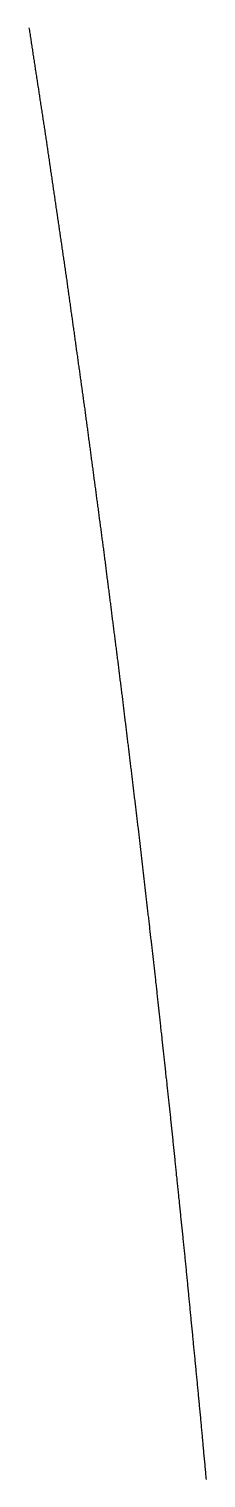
# Model space of a CAD drawing. Extents: x 1 to 322, y 1 to 270.
# Drawn here: x 298.25 to 300.84, y 22.29 to 43.45 of the extents above; entities that cross this region are included whole.
import ezdxf

# ---------------------------------------------------------------- set-up
doc = ezdxf.new("R2010")
doc.units = 0
doc.layers.get('0').update_dxf_attribs({"linetype": 'CONTINUOUS'})

msp = doc.modelspace()

# ---------------------------------------------------------------- linework, layer by layer
msp.add_polyline3d([(298.253, 43.466, 0), (298.256, 43.4458, 0), (298.259, 43.4255, 0), (298.262, 43.4052, 0), (298.265, 43.385, 0), (298.269, 43.3647, 0), (298.272, 43.3444, 0), (298.275, 43.3242, 0), (298.278, 43.3039, 0), (298.281, 43.2837, 0), (298.284, 43.2634, 0), (298.287, 43.2431, 0), (298.29, 43.2229, 0), (298.293, 43.2026, 0), (298.296, 43.1824, 0), (298.3, 43.1621, 0), (298.303, 43.1418, 0), (298.306, 43.1216, 0), (298.309, 43.1013, 0), (298.312, 43.081, 0), (298.315, 43.0608, 0), (298.318, 43.0405, 0), (298.321, 43.0203, 0), (298.324, 43, 0), (298.328, 42.9797, 0), (298.331, 42.9595, 0), (298.334, 42.9392, 0), (298.337, 42.919, 0), (298.34, 42.8987, 0), (298.343, 42.8784, 0), (298.346, 42.8582, 0), (298.349, 42.8379, 0), (298.352, 42.8176, 0), (298.355, 42.7974, 0), (298.359, 42.7771, 0), (298.362, 42.7569, 0), (298.365, 42.7366, 0), (298.368, 42.7163, 0), (298.371, 42.6961, 0), (298.374, 42.6758, 0), (298.377, 42.6556, 0), (298.38, 42.6353, 0), (298.383, 42.615, 0), (298.387, 42.5948, 0), (298.39, 42.5745, 0), (298.393, 42.5542, 0), (298.396, 42.534, 0), (298.399, 42.5137, 0), (298.402, 42.4935, 0), (298.405, 42.4732, 0), (298.408, 42.4529, 0), (298.411, 42.4327, 0), (298.414, 42.4124, 0), (298.418, 42.3922, 0), (298.421, 42.3719, 0), (298.424, 42.3516, 0), (298.427, 42.3314, 0), (298.43, 42.3111, 0), (298.433, 42.2909, 0), (298.436, 42.2706, 0), (298.439, 42.2503, 0), (298.442, 42.2301, 0), (298.446, 42.2098, 0), (298.449, 42.1895, 0), (298.452, 42.1693, 0), (298.455, 42.149, 0), (298.458, 42.1288, 0), (298.461, 42.1085, 0), (298.464, 42.0882, 0), (298.467, 42.068, 0), (298.47, 42.0477, 0), (298.473, 42.0275, 0), (298.477, 42.0072, 0), (298.48, 41.9869, 0), (298.483, 41.9667, 0), (298.486, 41.9464, 0), (298.489, 41.9261, 0), (298.492, 41.9059, 0), (298.495, 41.8856, 0), (298.498, 41.8654, 0), (298.501, 41.8449, 0), (298.504, 41.8245, 0), (298.507, 41.804, 0), (298.51, 41.7836, 0), (298.513, 41.7631, 0), (298.516, 41.7427, 0), (298.519, 41.7222, 0), (298.522, 41.7018, 0), (298.525, 41.6813, 0), (298.528, 41.6609, 0), (298.531, 41.6404, 0), (298.534, 41.6199, 0), (298.537, 41.5995, 0), (298.54, 41.579, 0), (298.543, 41.5586, 0), (298.546, 41.5381, 0), (298.549, 41.5177, 0), (298.552, 41.4972, 0), (298.555, 41.4768, 0), (298.558, 41.4563, 0), (298.561, 41.4359, 0), (298.564, 41.4154, 0), (298.567, 41.395, 0), (298.57, 41.3745, 0), (298.573, 41.354, 0), (298.576, 41.3336, 0), (298.579, 41.3131, 0), (298.582, 41.2927, 0), (298.585, 41.2722, 0), (298.588, 41.2518, 0), (298.591, 41.2313, 0), (298.594, 41.2109, 0), (298.597, 41.1904, 0), (298.6, 41.17, 0), (298.603, 41.1495, 0), (298.606, 41.129, 0), (298.609, 41.1086, 0), (298.612, 41.0881, 0), (298.615, 41.0677, 0), (298.618, 41.0472, 0), (298.621, 41.0268, 0), (298.624, 41.0063, 0), (298.627, 40.9859, 0), (298.63, 40.9654, 0), (298.633, 40.945, 0), (298.636, 40.9245, 0), (298.639, 40.904, 0), (298.642, 40.8836, 0), (298.645, 40.8631, 0), (298.648, 40.8427, 0), (298.651, 40.8222, 0), (298.654, 40.8018, 0), (298.657, 40.7813, 0), (298.66, 40.7609, 0), (298.663, 40.7404, 0), (298.666, 40.72, 0), (298.669, 40.6995, 0), (298.672, 40.679, 0), (298.675, 40.6586, 0), (298.678, 40.6381, 0), (298.681, 40.6177, 0), (298.684, 40.5972, 0), (298.687, 40.5768, 0), (298.69, 40.5563, 0), (298.693, 40.5359, 0), (298.696, 40.5154, 0), (298.699, 40.495, 0), (298.702, 40.4745, 0), (298.705, 40.454, 0), (298.708, 40.4336, 0), (298.711, 40.4131, 0), (298.714, 40.3927, 0), (298.717, 40.3722, 0), (298.72, 40.3518, 0), (298.723, 40.3313, 0), (298.726, 40.3109, 0), (298.729, 40.2904, 0), (298.732, 40.27, 0), (298.735, 40.2495, 0), (298.738, 40.229, 0), (298.741, 40.2086, 0), (298.744, 40.1881, 0), (298.747, 40.1677, 0), (298.75, 40.1472, 0), (298.753, 40.1268, 0), (298.756, 40.1063, 0), (298.759, 40.0859, 0), (298.762, 40.0654, 0), (298.765, 40.045, 0), (298.768, 40.0245, 0), (298.771, 40.0041, 0), (298.774, 39.9836, 0), (298.777, 39.9631, 0), (298.78, 39.9427, 0), (298.783, 39.9222, 0), (298.786, 39.9018, 0), (298.789, 39.8813, 0), (298.792, 39.8608, 0), (298.795, 39.8401, 0), (298.798, 39.8195, 0), (298.801, 39.7988, 0), (298.804, 39.7782, 0), (298.807, 39.7575, 0), (298.809, 39.7369, 0), (298.812, 39.7162, 0), (298.815, 39.6956, 0), (298.818, 39.6749, 0), (298.821, 39.6543, 0), (298.824, 39.6336, 0), (298.827, 39.613, 0), (298.83, 39.5923, 0), (298.833, 39.5717, 0), (298.835, 39.551, 0), (298.838, 39.5304, 0), (298.841, 39.5097, 0), (298.844, 39.4891, 0), (298.847, 39.4685, 0), (298.85, 39.4478, 0), (298.853, 39.4272, 0), (298.856, 39.4065, 0), (298.859, 39.3859, 0), (298.861, 39.3652, 0), (298.864, 39.3446, 0), (298.867, 39.3239, 0), (298.87, 39.3033, 0), (298.873, 39.2826, 0), (298.876, 39.262, 0), (298.879, 39.2413, 0), (298.882, 39.2207, 0), (298.885, 39.2, 0), (298.888, 39.1794, 0), (298.89, 39.1587, 0), (298.893, 39.1381, 0), (298.896, 39.1175, 0), (298.899, 39.0968, 0), (298.902, 39.0762, 0), (298.905, 39.0555, 0), (298.908, 39.0349, 0), (298.911, 39.0142, 0), (298.914, 38.9936, 0), (298.916, 38.9729, 0), (298.919, 38.9523, 0), (298.922, 38.9316, 0), (298.925, 38.911, 0), (298.928, 38.8903, 0), (298.931, 38.8697, 0), (298.934, 38.849, 0), (298.937, 38.8284, 0), (298.94, 38.8077, 0), (298.942, 38.7871, 0), (298.945, 38.7664, 0), (298.948, 38.7458, 0), (298.951, 38.7252, 0), (298.954, 38.7045, 0), (298.957, 38.6839, 0), (298.96, 38.6632, 0), (298.963, 38.6426, 0), (298.966, 38.6219, 0), (298.968, 38.6013, 0), (298.971, 38.5806, 0), (298.974, 38.56, 0), (298.977, 38.5393, 0), (298.98, 38.5187, 0), (298.983, 38.498, 0), (298.986, 38.4774, 0), (298.989, 38.4567, 0), (298.992, 38.4361, 0), (298.994, 38.4154, 0), (298.997, 38.3948, 0), (299, 38.3741, 0), (299.003, 38.3535, 0), (299.006, 38.3329, 0), (299.009, 38.3122, 0), (299.012, 38.2916, 0), (299.015, 38.2709, 0), (299.018, 38.2503, 0), (299.021, 38.2296, 0), (299.023, 38.209, 0), (299.026, 38.1883, 0), (299.029, 38.1677, 0), (299.032, 38.147, 0), (299.035, 38.1264, 0), (299.038, 38.1057, 0), (299.041, 38.0851, 0), (299.044, 38.0644, 0), (299.047, 38.0438, 0), (299.049, 38.0231, 0), (299.052, 38.0025, 0), (299.055, 37.9818, 0), (299.058, 37.9612, 0), (299.061, 37.9406, 0), (299.064, 37.9199, 0), (299.067, 37.8993, 0), (299.07, 37.8786, 0), (299.073, 37.8579, 0), (299.075, 37.837, 0), (299.078, 37.8162, 0), (299.081, 37.7954, 0), (299.084, 37.7745, 0), (299.086, 37.7537, 0), (299.089, 37.7328, 0), (299.092, 37.712, 0), (299.095, 37.6912, 0), (299.098, 37.6703, 0), (299.1, 37.6495, 0), (299.103, 37.6286, 0), (299.106, 37.6078, 0), (299.109, 37.587, 0), (299.111, 37.5661, 0), (299.114, 37.5453, 0), (299.117, 37.5244, 0), (299.12, 37.5036, 0), (299.123, 37.4828, 0), (299.125, 37.4619, 0), (299.128, 37.4411, 0), (299.131, 37.4202, 0), (299.134, 37.3994, 0), (299.137, 37.3786, 0), (299.139, 37.3577, 0), (299.142, 37.3369, 0), (299.145, 37.316, 0), (299.148, 37.2952, 0), (299.15, 37.2744, 0), (299.153, 37.2535, 0), (299.156, 37.2327, 0), (299.159, 37.2118, 0), (299.162, 37.191, 0), (299.164, 37.1702, 0), (299.167, 37.1493, 0), (299.17, 37.1285, 0), (299.173, 37.1076, 0), (299.176, 37.0868, 0), (299.178, 37.066, 0), (299.181, 37.0451, 0), (299.184, 37.0243, 0), (299.187, 37.0034, 0), (299.189, 36.9826, 0), (299.192, 36.9618, 0), (299.195, 36.9409, 0), (299.198, 36.9201, 0), (299.201, 36.8992, 0), (299.203, 36.8784, 0), (299.206, 36.8576, 0), (299.209, 36.8367, 0), (299.212, 36.8159, 0), (299.215, 36.795, 0), (299.217, 36.7742, 0), (299.22, 36.7534, 0), (299.223, 36.7325, 0), (299.226, 36.7117, 0), (299.228, 36.6908, 0), (299.231, 36.67, 0), (299.234, 36.6492, 0), (299.237, 36.6283, 0), (299.24, 36.6075, 0), (299.242, 36.5866, 0), (299.245, 36.5658, 0), (299.248, 36.545, 0), (299.251, 36.5241, 0), (299.253, 36.5033, 0), (299.256, 36.4824, 0), (299.259, 36.4616, 0), (299.262, 36.4408, 0), (299.265, 36.4199, 0), (299.267, 36.3991, 0), (299.27, 36.3782, 0), (299.273, 36.3574, 0), (299.276, 36.3366, 0), (299.279, 36.3157, 0), (299.281, 36.2949, 0), (299.284, 36.274, 0), (299.287, 36.2532, 0), (299.29, 36.2324, 0), (299.292, 36.2115, 0), (299.295, 36.1907, 0), (299.298, 36.1698, 0), (299.301, 36.149, 0), (299.304, 36.1282, 0), (299.306, 36.1073, 0), (299.309, 36.0865, 0), (299.312, 36.0656, 0), (299.315, 36.0448, 0), (299.318, 36.024, 0), (299.32, 36.0031, 0), (299.323, 35.9823, 0), (299.326, 35.9614, 0), (299.329, 35.9406, 0), (299.331, 35.9198, 0), (299.334, 35.8989, 0), (299.337, 35.8781, 0), (299.34, 35.8572, 0), (299.343, 35.8364, 0), (299.345, 35.8153, 0), (299.348, 35.7943, 0), (299.351, 35.7733, 0), (299.353, 35.7522, 0), (299.356, 35.7312, 0), (299.359, 35.7102, 0), (299.361, 35.6891, 0), (299.364, 35.6681, 0), (299.367, 35.6471, 0), (299.369, 35.626, 0), (299.372, 35.605, 0), (299.375, 35.584, 0), (299.377, 35.5629, 0), (299.38, 35.5419, 0), (299.383, 35.5209, 0), (299.385, 35.4998, 0), (299.388, 35.4788, 0), (299.391, 35.4578, 0), (299.393, 35.4367, 0), (299.396, 35.4157, 0), (299.399, 35.3947, 0), (299.401, 35.3736, 0), (299.404, 35.3526, 0), (299.407, 35.3316, 0), (299.409, 35.3105, 0), (299.412, 35.2895, 0), (299.415, 35.2685, 0), (299.418, 35.2474, 0), (299.42, 35.2264, 0), (299.423, 35.2054, 0), (299.426, 35.1843, 0), (299.428, 35.1633, 0), (299.431, 35.1423, 0), (299.434, 35.1212, 0), (299.436, 35.1002, 0), (299.439, 35.0792, 0), (299.442, 35.0581, 0), (299.444, 35.0371, 0), (299.447, 35.0161, 0), (299.45, 34.995, 0), (299.452, 34.974, 0), (299.455, 34.953, 0), (299.458, 34.9319, 0), (299.46, 34.9109, 0), (299.463, 34.8899, 0), (299.466, 34.8688, 0), (299.468, 34.8478, 0), (299.471, 34.8268, 0), (299.474, 34.8057, 0), (299.476, 34.7847, 0), (299.479, 34.7637, 0), (299.482, 34.7426, 0), (299.484, 34.7216, 0), (299.487, 34.7006, 0), (299.49, 34.6795, 0), (299.492, 34.6585, 0), (299.495, 34.6375, 0), (299.498, 34.6164, 0), (299.501, 34.5954, 0), (299.503, 34.5744, 0), (299.506, 34.5533, 0), (299.509, 34.5323, 0), (299.511, 34.5113, 0), (299.514, 34.4902, 0), (299.517, 34.4692, 0), (299.519, 34.4482, 0), (299.522, 34.4271, 0), (299.525, 34.4061, 0), (299.527, 34.3851, 0), (299.53, 34.364, 0), (299.533, 34.343, 0), (299.535, 34.322, 0), (299.538, 34.3009, 0), (299.541, 34.2799, 0), (299.543, 34.2589, 0), (299.546, 34.2378, 0), (299.549, 34.2168, 0), (299.551, 34.1958, 0), (299.554, 34.1747, 0), (299.557, 34.1537, 0), (299.559, 34.1327, 0), (299.562, 34.1117, 0), (299.565, 34.0906, 0), (299.567, 34.0696, 0), (299.57, 34.0486, 0), (299.573, 34.0275, 0), (299.575, 34.0065, 0), (299.578, 33.9855, 0), (299.581, 33.9644, 0), (299.583, 33.9434, 0), (299.586, 33.9224, 0), (299.589, 33.9013, 0), (299.592, 33.8803, 0), (299.594, 33.8593, 0), (299.597, 33.8382, 0), (299.6, 33.8172, 0), (299.602, 33.7962, 0), (299.605, 33.7749, 0), (299.607, 33.7537, 0), (299.61, 33.7325, 0), (299.613, 33.7113, 0), (299.615, 33.69, 0), (299.618, 33.6688, 0), (299.62, 33.6476, 0), (299.623, 33.6264, 0), (299.625, 33.6051, 0), (299.628, 33.5839, 0), (299.63, 33.5627, 0), (299.633, 33.5414, 0), (299.636, 33.5202, 0), (299.638, 33.499, 0), (299.641, 33.4778, 0), (299.643, 33.4565, 0), (299.646, 33.4353, 0), (299.648, 33.4141, 0), (299.651, 33.3929, 0), (299.654, 33.3716, 0), (299.656, 33.3504, 0), (299.659, 33.3292, 0), (299.661, 33.308, 0), (299.664, 33.2867, 0), (299.666, 33.2655, 0), (299.669, 33.2443, 0), (299.672, 33.2231, 0), (299.674, 33.2018, 0), (299.677, 33.1806, 0), (299.679, 33.1594, 0), (299.682, 33.1382, 0), (299.684, 33.1169, 0), (299.687, 33.0957, 0), (299.69, 33.0745, 0), (299.692, 33.0533, 0), (299.695, 33.032, 0), (299.697, 33.0108, 0), (299.7, 32.9896, 0), (299.702, 32.9684, 0), (299.705, 32.9471, 0), (299.708, 32.9259, 0), (299.71, 32.9047, 0), (299.713, 32.8835, 0), (299.715, 32.8622, 0), (299.718, 32.841, 0), (299.72, 32.8198, 0), (299.723, 32.7986, 0), (299.726, 32.7773, 0), (299.728, 32.7561, 0), (299.731, 32.7349, 0), (299.733, 32.7136, 0), (299.736, 32.6924, 0), (299.738, 32.6712, 0), (299.741, 32.65, 0), (299.744, 32.6287, 0), (299.746, 32.6075, 0), (299.749, 32.5863, 0), (299.751, 32.5651, 0), (299.754, 32.5438, 0), (299.756, 32.5226, 0), (299.759, 32.5014, 0), (299.762, 32.4802, 0), (299.764, 32.4589, 0), (299.767, 32.4377, 0), (299.769, 32.4165, 0), (299.772, 32.3953, 0), (299.774, 32.374, 0), (299.777, 32.3528, 0), (299.78, 32.3316, 0), (299.782, 32.3104, 0), (299.785, 32.2891, 0), (299.787, 32.2679, 0), (299.79, 32.2467, 0), (299.792, 32.2255, 0), (299.795, 32.2042, 0), (299.798, 32.183, 0), (299.8, 32.1618, 0), (299.803, 32.1406, 0), (299.805, 32.1193, 0), (299.808, 32.0981, 0), (299.81, 32.0769, 0), (299.813, 32.0557, 0), (299.816, 32.0344, 0), (299.818, 32.0132, 0), (299.821, 31.992, 0), (299.823, 31.9708, 0), (299.826, 31.9495, 0), (299.828, 31.9283, 0), (299.831, 31.9071, 0), (299.833, 31.8859, 0), (299.836, 31.8646, 0), (299.839, 31.8434, 0), (299.841, 31.8222, 0), (299.844, 31.8009, 0), (299.846, 31.7797, 0), (299.849, 31.7585, 0), (299.851, 31.7373, 0), (299.854, 31.7159, 0), (299.856, 31.6945, 0), (299.859, 31.6731, 0), (299.861, 31.6516, 0), (299.864, 31.6302, 0), (299.866, 31.6088, 0), (299.869, 31.5874, 0), (299.871, 31.566, 0), (299.874, 31.5445, 0), (299.876, 31.5231, 0), (299.879, 31.5017, 0), (299.881, 31.4803, 0), (299.884, 31.4589, 0), (299.886, 31.4375, 0), (299.888, 31.416, 0), (299.891, 31.3946, 0), (299.893, 31.3732, 0), (299.896, 31.3518, 0), (299.898, 31.3304, 0), (299.901, 31.3089, 0), (299.903, 31.2875, 0), (299.906, 31.2661, 0), (299.908, 31.2447, 0), (299.911, 31.2233, 0), (299.913, 31.2019, 0), (299.916, 31.1804, 0), (299.918, 31.159, 0), (299.92, 31.1376, 0), (299.923, 31.1162, 0), (299.925, 31.0948, 0), (299.928, 31.0733, 0), (299.93, 31.0519, 0), (299.933, 31.0305, 0), (299.935, 31.0091, 0), (299.938, 30.9877, 0), (299.94, 30.9663, 0), (299.943, 30.9448, 0), (299.945, 30.9234, 0), (299.948, 30.902, 0), (299.95, 30.8806, 0), (299.952, 30.8592, 0), (299.955, 30.8377, 0), (299.957, 30.8163, 0), (299.96, 30.7949, 0), (299.962, 30.7735, 0), (299.965, 30.7521, 0), (299.967, 30.7307, 0), (299.97, 30.7092, 0), (299.972, 30.6878, 0), (299.975, 30.6664, 0), (299.977, 30.645, 0), (299.98, 30.6236, 0), (299.982, 30.6021, 0), (299.984, 30.5807, 0), (299.987, 30.5593, 0), (299.989, 30.5379, 0), (299.992, 30.5165, 0), (299.994, 30.4951, 0), (299.997, 30.4736, 0), (299.999, 30.4522, 0), (300.002, 30.4308, 0), (300.004, 30.4094, 0), (300.007, 30.388, 0), (300.009, 30.3665, 0), (300.012, 30.3451, 0), (300.014, 30.3237, 0), (300.016, 30.3023, 0), (300.019, 30.2809, 0), (300.021, 30.2595, 0), (300.024, 30.238, 0), (300.026, 30.2166, 0), (300.029, 30.1952, 0), (300.031, 30.1738, 0), (300.034, 30.1524, 0), (300.036, 30.1309, 0), (300.039, 30.1095, 0), (300.041, 30.0881, 0), (300.044, 30.0667, 0), (300.046, 30.0453, 0), (300.048, 30.0239, 0), (300.051, 30.0024, 0), (300.053, 29.981, 0), (300.056, 29.9596, 0), (300.058, 29.9382, 0), (300.061, 29.9168, 0), (300.063, 29.8953, 0), (300.066, 29.8739, 0), (300.068, 29.8525, 0), (300.071, 29.8311, 0), (300.073, 29.8097, 0), (300.076, 29.7883, 0), (300.078, 29.7668, 0), (300.08, 29.7454, 0), (300.083, 29.724, 0), (300.085, 29.7026, 0), (300.088, 29.6812, 0), (300.09, 29.6597, 0), (300.093, 29.6382, 0), (300.095, 29.6166, 0), (300.097, 29.595, 0), (300.1, 29.5734, 0), (300.102, 29.5518, 0), (300.104, 29.5302, 0), (300.107, 29.5085, 0), (300.109, 29.4869, 0), (300.112, 29.4653, 0), (300.114, 29.4437, 0), (300.116, 29.4221, 0), (300.119, 29.4005, 0), (300.121, 29.3789, 0), (300.123, 29.3573, 0), (300.126, 29.3357, 0), (300.128, 29.3141, 0), (300.13, 29.2924, 0), (300.133, 29.2708, 0), (300.135, 29.2492, 0), (300.137, 29.2276, 0), (300.14, 29.206, 0), (300.142, 29.1844, 0), (300.145, 29.1628, 0), (300.147, 29.1412, 0), (300.149, 29.1196, 0), (300.152, 29.0979, 0), (300.154, 29.0763, 0), (300.156, 29.0547, 0), (300.159, 29.0331, 0), (300.161, 29.0115, 0), (300.163, 28.9899, 0), (300.166, 28.9683, 0), (300.168, 28.9467, 0), (300.17, 28.9251, 0), (300.173, 28.9034, 0), (300.175, 28.8818, 0), (300.177, 28.8602, 0), (300.18, 28.8386, 0), (300.182, 28.817, 0), (300.185, 28.7954, 0), (300.187, 28.7738, 0), (300.189, 28.7522, 0), (300.192, 28.7306, 0), (300.194, 28.709, 0), (300.196, 28.6873, 0), (300.199, 28.6657, 0), (300.201, 28.6441, 0), (300.203, 28.6225, 0), (300.206, 28.6009, 0), (300.208, 28.5793, 0), (300.21, 28.5577, 0), (300.213, 28.5361, 0), (300.215, 28.5145, 0), (300.218, 28.4928, 0), (300.22, 28.4712, 0), (300.222, 28.4496, 0), (300.225, 28.428, 0), (300.227, 28.4064, 0), (300.229, 28.3848, 0), (300.232, 28.3632, 0), (300.234, 28.3416, 0), (300.236, 28.32, 0), (300.239, 28.2983, 0), (300.241, 28.2767, 0), (300.243, 28.2551, 0), (300.246, 28.2335, 0), (300.248, 28.2119, 0), (300.25, 28.1903, 0), (300.253, 28.1687, 0), (300.255, 28.1471, 0), (300.258, 28.1255, 0), (300.26, 28.1039, 0), (300.262, 28.0822, 0), (300.265, 28.0606, 0), (300.267, 28.039, 0), (300.269, 28.0174, 0), (300.272, 27.9958, 0), (300.274, 27.9742, 0), (300.276, 27.9526, 0), (300.279, 27.931, 0), (300.281, 27.9094, 0), (300.283, 27.8877, 0), (300.286, 27.8661, 0), (300.288, 27.8445, 0), (300.29, 27.8229, 0), (300.293, 27.8013, 0), (300.295, 27.7797, 0), (300.298, 27.7581, 0), (300.3, 27.7365, 0), (300.302, 27.7149, 0), (300.305, 27.6932, 0), (300.307, 27.6716, 0), (300.309, 27.65, 0), (300.312, 27.6284, 0), (300.314, 27.6068, 0), (300.316, 27.5852, 0), (300.319, 27.5636, 0), (300.321, 27.5419, 0), (300.323, 27.5201, 0), (300.326, 27.4983, 0), (300.328, 27.4765, 0), (300.33, 27.4547, 0), (300.332, 27.4329, 0), (300.335, 27.4111, 0), (300.337, 27.3893, 0), (300.339, 27.3675, 0), (300.341, 27.3457, 0), (300.344, 27.3239, 0), (300.346, 27.3021, 0), (300.348, 27.2803, 0), (300.35, 27.2585, 0), (300.353, 27.2367, 0), (300.355, 27.2149, 0), (300.357, 27.193, 0), (300.359, 27.1712, 0), (300.362, 27.1494, 0), (300.364, 27.1276, 0), (300.366, 27.1058, 0), (300.368, 27.084, 0), (300.37, 27.0622, 0), (300.373, 27.0404, 0), (300.375, 27.0186, 0), (300.377, 26.9968, 0), (300.379, 26.975, 0), (300.382, 26.9532, 0), (300.384, 26.9314, 0), (300.386, 26.9096, 0), (300.388, 26.8878, 0), (300.391, 26.866, 0), (300.393, 26.8442, 0), (300.395, 26.8224, 0), (300.397, 26.8006, 0), (300.4, 26.7788, 0), (300.402, 26.757, 0), (300.404, 26.7352, 0), (300.406, 26.7134, 0), (300.409, 26.6916, 0), (300.411, 26.6698, 0), (300.413, 26.648, 0), (300.415, 26.6262, 0), (300.418, 26.6044, 0), (300.42, 26.5826, 0), (300.422, 26.5608, 0), (300.424, 26.539, 0), (300.427, 26.5172, 0), (300.429, 26.4953, 0), (300.431, 26.4735, 0), (300.433, 26.4517, 0), (300.436, 26.4299, 0), (300.438, 26.4081, 0), (300.44, 26.3863, 0), (300.442, 26.3645, 0), (300.445, 26.3427, 0), (300.447, 26.3209, 0), (300.449, 26.2991, 0), (300.451, 26.2773, 0), (300.454, 26.2555, 0), (300.456, 26.2337, 0), (300.458, 26.2119, 0), (300.46, 26.1901, 0), (300.463, 26.1683, 0), (300.465, 26.1465, 0), (300.467, 26.1247, 0), (300.469, 26.1029, 0), (300.472, 26.0811, 0), (300.474, 26.0593, 0), (300.476, 26.0375, 0), (300.478, 26.0157, 0), (300.481, 25.9939, 0), (300.483, 25.9721, 0), (300.485, 25.9503, 0), (300.487, 25.9285, 0), (300.49, 25.9067, 0), (300.492, 25.8849, 0), (300.494, 25.8631, 0), (300.496, 25.8413, 0), (300.499, 25.8195, 0), (300.501, 25.7976, 0), (300.503, 25.7758, 0), (300.505, 25.754, 0), (300.508, 25.7322, 0), (300.51, 25.7104, 0), (300.512, 25.6886, 0), (300.514, 25.6668, 0), (300.517, 25.645, 0), (300.519, 25.6232, 0), (300.521, 25.6014, 0), (300.523, 25.5796, 0), (300.526, 25.5578, 0), (300.528, 25.536, 0), (300.53, 25.5142, 0), (300.532, 25.4924, 0), (300.535, 25.4706, 0), (300.537, 25.4488, 0), (300.539, 25.427, 0), (300.541, 25.405, 0), (300.543, 25.383, 0), (300.545, 25.361, 0), (300.548, 25.339, 0), (300.55, 25.317, 0), (300.552, 25.295, 0), (300.554, 25.273, 0), (300.556, 25.251, 0), (300.558, 25.229, 0), (300.56, 25.207, 0), (300.563, 25.185, 0), (300.565, 25.163, 0), (300.567, 25.141, 0), (300.569, 25.119, 0), (300.571, 25.097, 0), (300.573, 25.075, 0), (300.575, 25.053, 0), (300.577, 25.031, 0), (300.58, 25.009, 0), (300.582, 24.987, 0), (300.584, 24.9651, 0), (300.586, 24.9431, 0), (300.588, 24.9211, 0), (300.59, 24.8991, 0), (300.592, 24.8771, 0), (300.595, 24.8551, 0), (300.597, 24.8331, 0), (300.599, 24.8111, 0), (300.601, 24.7891, 0), (300.603, 24.7671, 0), (300.605, 24.7451, 0), (300.607, 24.7231, 0), (300.61, 24.7011, 0), (300.612, 24.6791, 0), (300.614, 24.6571, 0), (300.616, 24.6351, 0), (300.618, 24.6131, 0), (300.62, 24.5911, 0), (300.622, 24.5691, 0), (300.625, 24.5471, 0), (300.627, 24.5251, 0), (300.629, 24.5031, 0), (300.631, 24.4812, 0), (300.633, 24.4592, 0), (300.635, 24.4372, 0), (300.637, 24.4152, 0), (300.64, 24.3932, 0), (300.642, 24.3712, 0), (300.644, 24.3492, 0), (300.646, 24.3272, 0), (300.648, 24.3052, 0), (300.65, 24.2832, 0), (300.652, 24.2612, 0), (300.654, 24.2392, 0), (300.657, 24.2172, 0), (300.659, 24.1952, 0), (300.661, 24.1732, 0), (300.663, 24.1512, 0), (300.665, 24.1292, 0), (300.667, 24.1072, 0), (300.669, 24.0852, 0), (300.672, 24.0632, 0), (300.674, 24.0412, 0), (300.676, 24.0192, 0), (300.678, 23.9973, 0), (300.68, 23.9753, 0), (300.682, 23.9533, 0), (300.684, 23.9313, 0), (300.687, 23.9093, 0), (300.689, 23.8873, 0), (300.691, 23.8653, 0), (300.693, 23.8433, 0), (300.695, 23.8213, 0), (300.697, 23.7993, 0), (300.699, 23.7773, 0), (300.702, 23.7553, 0), (300.704, 23.7333, 0), (300.706, 23.7113, 0), (300.708, 23.6893, 0), (300.71, 23.6673, 0), (300.712, 23.6453, 0), (300.714, 23.6233, 0), (300.717, 23.6013, 0), (300.719, 23.5793, 0), (300.721, 23.5573, 0), (300.723, 23.5353, 0), (300.725, 23.5134, 0), (300.727, 23.4914, 0), (300.729, 23.4694, 0), (300.731, 23.4474, 0), (300.734, 23.4254, 0), (300.736, 23.4034, 0), (300.738, 23.3814, 0), (300.74, 23.3594, 0), (300.742, 23.3374, 0), (300.744, 23.3154, 0), (300.746, 23.2934, 0), (300.748, 23.2712, 0), (300.751, 23.249, 0), (300.753, 23.2268, 0), (300.755, 23.2046, 0), (300.757, 23.1825, 0), (300.759, 23.1603, 0), (300.761, 23.1381, 0), (300.763, 23.1159, 0), (300.765, 23.0937, 0), (300.767, 23.0715, 0), (300.769, 23.0493, 0), (300.771, 23.0271, 0), (300.773, 23.005, 0), (300.775, 22.9828, 0), (300.777, 22.9606, 0), (300.779, 22.9384, 0), (300.781, 22.9162, 0), (300.783, 22.894, 0), (300.785, 22.8718, 0), (300.787, 22.8496, 0), (300.789, 22.8275, 0), (300.791, 22.8053, 0), (300.793, 22.7831, 0), (300.795, 22.7609, 0), (300.797, 22.7387, 0), (300.799, 22.7165, 0), (300.801, 22.6943, 0), (300.803, 22.6721, 0), (300.805, 22.65, 0), (300.807, 22.6278, 0), (300.809, 22.6056, 0), (300.811, 22.5834, 0), (300.813, 22.5612, 0), (300.816, 22.539, 0), (300.818, 22.5168, 0), (300.82, 22.4946, 0), (300.822, 22.4725, 0), (300.824, 22.4503, 0), (300.826, 22.4281, 0), (300.828, 22.4059, 0), (300.83, 22.3837, 0), (300.832, 22.3615, 0), (300.834, 22.3393, 0), (300.836, 22.3171, 0), (300.838, 22.295, 0), (300.84, 22.2728, 0)])

doc.saveas('drawing.dxf')
